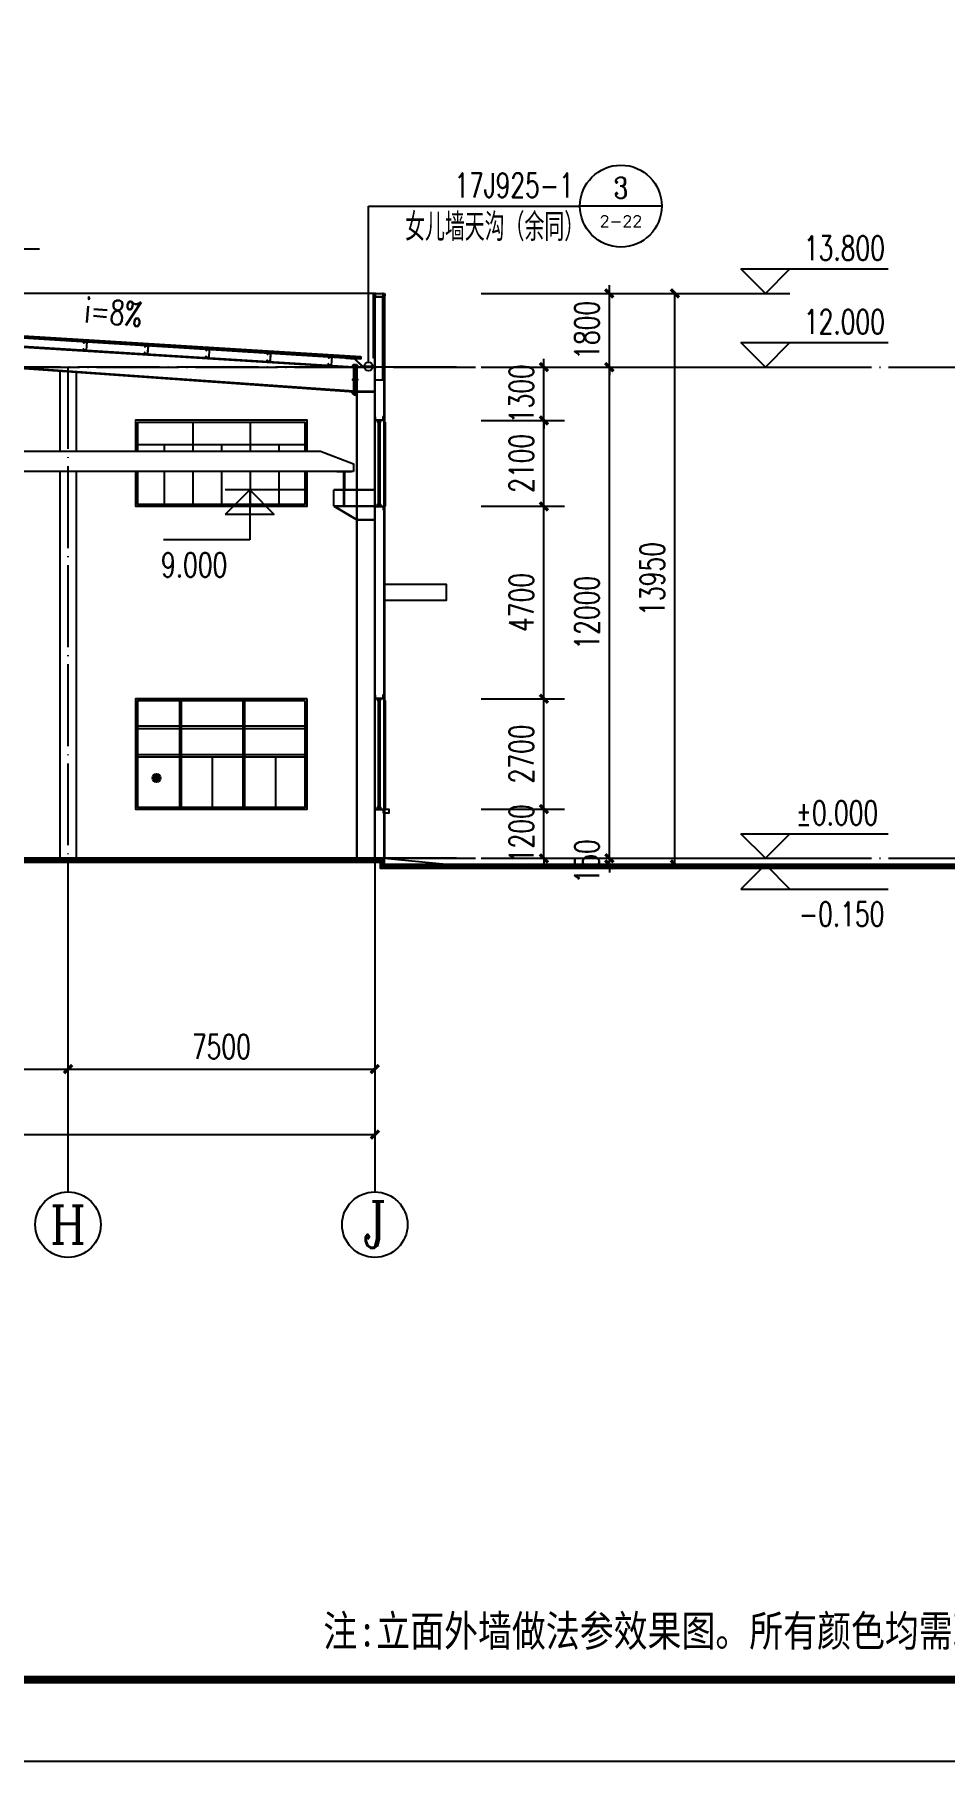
# Model space of a CAD drawing. Extents: x 13276711 to 13543385, y -848943 to -68012.
# Drawn here: x 13470467 to 13492709, y -814243 to -772054 of the extents above; entities that cross this region are included whole.
import ezdxf
from ezdxf.enums import TextEntityAlignment as Align

# ---------------------------------------------------------------- set-up
doc = ezdxf.new("R2010")
doc.units = 0
doc.header["$LTSCALE"] = 1000
doc.header["$MEASUREMENT"] = 0
doc.linetypes.add('DOTE', pattern=[2.42, 2, -0.2, 0.02, -0.2])
for name, color, linetype in [('AXIS', 3, 'Continuous'), ('AXIS_TEXT', 7, 'Continuous'), ('COLUMN', 2, 'Continuous'), ('DIM_IDEN', 3, 'Continuous'), ('DIM_LEAD', 3, 'Continuous'), ('DOTE', 1, 'DOTE'), ('PUB_DIM', 3, 'Continuous'), ('PUB_TEXT', 7, 'Continuous'), ('TK', 4, 'Continuous'), ('WALL', 9, 'Continuous'), ('WINDOW', 4, 'Continuous'), ('YS', 130, 'Continuous'), ('填充', 251, 'Continuous'), ('梁柱', 3, 'Continuous'), ('窗', 132, 'Continuous'), ('立面线条', 7, 'Continuous')]:
    doc.layers.add(name, color=color, linetype=linetype)
doc.styles.add('_TCH_AXIS', font='COMPLEX', dxfattribs={"bigfont": 'GBCBIG'})
doc.styles.add('_TCH_DIM', font='SIMPLEX', dxfattribs={"bigfont": 'GBCBIG'})
doc.styles.add('_TCH_DIM_T3', font='SIMPLEX', dxfattribs={"width": 0.705882, "bigfont": 'GBCBIG'})
doc.styles.add('_TCH_LABEL', font='COMPLEX', dxfattribs={"bigfont": 'GBCBIG'})
doc.styles.add('COMPLEX', font='COMPLEX')
doc.styles.add('宋体', font='', dxfattribs={"width": 0.8})
doc.styles.get('宋体').set_extended_font_data('SimSun')
doc.dimstyles.new('_TCH_ARCH&&200', dxfattribs={"dimtxt": 595, "dimasz": 200, "dimexe": 500, "dimexo": 600, "dimgap": 252.5, "dimtad": 1, "dimdec": 0, "dimzin": 0, "dimdsep": 46, "dimtxsty": '_TCH_DIM_T3', "dimblk": 'ARCHTICK', "dimcen": 0.09, "dimclrt": 7, "dimazin": 2, "dimtfac": 1, "dimtdec": 0, "dimtix": 1, "dimtmove": 2, "dimatfit": 3, "dimfxl": 0, "dimtolj": 1, "dimtzin": 0, "dimarcsym": 0})

# ---------------------------------------------------------------- blocks, each defined once
blk = doc.blocks.new('A$C6E6B7AEC')
at = {"layer": 'YS'}
for p, q in [((0, 0), (0, 75)), ((0, 75), (20, 75)), ((2, 2), (2, 72)), ((2, 72), (20, 72)), ((198, 2), (2, 2)), ((20, 72), (20, 75)), ((180, 75), (200, 75)), ((180, 72), (180, 75)), ((180, 72), (198, 72)), ((198, 72), (198, 2)), ((200, 75), (200, 0)), ((200, 0), (0, 0))]:
    blk.add_line(p, q, dxfattribs=at)
blk = doc.blocks.new('A$C53AF4E09')
at = {"layer": 'COLUMN'}
blk.add_hatch(color=256, dxfattribs=at).paths.add_polyline_path([(350, 450), (0, 450), (0, 440), (170, 440), (170, 10), (0, 10), (0, 0), (350, 0), (350, 10), (180, 10), (180, 440), (350, 440)])
blk.add_lwpolyline([(0, 440), (0, 450), (350, 450), (350, 440), (180, 440), (180, 10), (350, 10), (350, 0), (0, 0), (0, 10), (170, 10), (170, 440)], close=True, dxfattribs=at)
blk = doc.blocks.new('A$C25862AEB')
at = {"layer": 'YS'}
for p, q in [((200, 75), (0, 75)), ((0, 75), (0, 0)), ((0, 0), (20, 0)), ((198, 72), (2, 72)), ((2, 72), (2, 2)), ((2, 2), (20, 2)), ((205, 81), (5, 81)), ((5, 81), (5, 75)), ((205, 75), (5, 75)), ((20, 2), (20, 0)), ((180, 2), (198, 2)), ((180, 2), (180, 0)), ((180, 0), (200, 0)), ((198, 2), (198, 72)), ((200, 0), (200, 75))]:
    blk.add_line(p, q, dxfattribs=at)
blk = doc.blocks.new('A$C6EE6551E')
at = {"layer": 'COLUMN'}
blk.add_hatch(color=256, dxfattribs=at).paths.add_polyline_path([(5, 195), (75, 200), (77, 175), (82, 175), (80, 205), (0, 200), (13, 0), (93, 5), (91, 35), (86, 35), (88, 10), (18, 5)])
blk.add_lwpolyline([(93, 5), (13, 0), (0, 200), (80, 205), (82, 175), (77, 175), (75, 200), (5, 195), (18, 5), (88, 10), (86, 35), (91, 35)], close=True, dxfattribs=at)
blk = doc.blocks.new('GeYuanFrame_02052802', base_point=(20.09, 4.53))
at = {"layer": 'TK'}
blk.add_lwpolyline([(20.09, 4.53), (20.09, 598.53), (861.09, 598.53), (861.09, 4.53)], close=True, dxfattribs=at)
at = {"layer": 'TK', "const_width": 1}
blk.add_lwpolyline([(45.09, 588.53), (851.09, 588.53), (851.09, 14.53), (45.09, 14.53)], close=True, dxfattribs=at)
blk = doc.blocks.new('_ArchTick')
at = {"color": 0, "linetype": 'ByBlock', "const_width": 0.4}
blk.add_lwpolyline([(-0.5, -0.5), (0.5, 0.5)], dxfattribs=at)
blk = doc.blocks.new('*D139')
at = {"layer": 'Defpoints', "color": 0}
for p in [(13480785, -792179), (13484518, -792179), (13480785, -792329)]:
    blk.add_point(p, dxfattribs=at)
at = {"layer": 'PUB_DIM', "color": 0, "lineweight": -2}
for p, q in [((13481385, -792179), (13485018, -792179)), ((13484518, -792179), (13484518, -791979)), ((13484518, -792329), (13484518, -792179)), ((13481385, -792329), (13485018, -792329)), ((13484518, -792329), (13484518, -792529))]:
    blk.add_line(p, q, dxfattribs=at)
at = {"layer": 'PUB_DIM', "color": 0, "lineweight": -2, "xscale": 200, "yscale": 200, "zscale": 200}
for p, rotation in [((13484518, -792179), 270), ((13484518, -792329), 90)]:
    blk.add_blockref('_ArchTick', p, dxfattribs=dict(at, rotation=rotation))
at = {"layer": 'PUB_DIM', "color": 7, "insert": (13483968, -792254), "char_height": 595, "attachment_point": 5, "rotation": 90, "style": '_TCH_DIM_T3'}
blk.add_mtext('\\A1;150', dxfattribs=at)
blk = doc.blocks.new('*D140')
at = {"layer": 'Defpoints', "color": 0}
for p in [(13480785, -780179), (13484518, -780179), (13480785, -792179)]:
    blk.add_point(p, dxfattribs=at)
at = {"layer": 'PUB_DIM', "color": 0, "lineweight": -2}
for p, q in [((13481385, -780179), (13485018, -780179)), ((13484518, -792179), (13484518, -780179)), ((13481385, -792179), (13485018, -792179))]:
    blk.add_line(p, q, dxfattribs=at)
at = {"layer": 'PUB_DIM', "color": 0, "lineweight": -2, "xscale": 200, "yscale": 200, "zscale": 200}
for p, rotation in [((13484518, -780179), 90), ((13484518, -792179), 270)]:
    blk.add_blockref('_ArchTick', p, dxfattribs=dict(at, rotation=rotation))
at = {"layer": 'PUB_DIM', "color": 7, "insert": (13483968, -786179), "char_height": 595, "attachment_point": 5, "rotation": 90, "style": '_TCH_DIM_T3'}
blk.add_mtext('\\A1;12000', dxfattribs=at)
blk = doc.blocks.new('*D141')
at = {"layer": 'Defpoints', "color": 0}
for p in [(13480785, -778379), (13484518, -778379), (13480785, -780179)]:
    blk.add_point(p, dxfattribs=at)
at = {"layer": 'PUB_DIM', "color": 0, "lineweight": -2}
for p, q in [((13481385, -778379), (13485018, -778379)), ((13484518, -778379), (13484518, -778179)), ((13484518, -780179), (13484518, -778379)), ((13481385, -780179), (13485018, -780179)), ((13484518, -780179), (13484518, -780379))]:
    blk.add_line(p, q, dxfattribs=at)
at = {"layer": 'PUB_DIM', "color": 0, "lineweight": -2, "xscale": 200, "yscale": 200, "zscale": 200}
for p, rotation in [((13484518, -778379), 270), ((13484518, -780179), 90)]:
    blk.add_blockref('_ArchTick', p, dxfattribs=dict(at, rotation=rotation))
at = {"layer": 'PUB_DIM', "color": 7, "insert": (13483968, -779279), "char_height": 595, "attachment_point": 5, "rotation": 90, "style": '_TCH_DIM_T3'}
blk.add_mtext('\\A1;1800', dxfattribs=at)
blk = doc.blocks.new('*D142')
at = {"layer": 'Defpoints', "color": 0}
for p in [(13480785, -778379), (13486118, -778379), (13480785, -792329)]:
    blk.add_point(p, dxfattribs=at)
at = {"layer": 'PUB_DIM', "color": 0, "lineweight": -2}
for p, q in [((13481385, -778379), (13486618, -778379)), ((13486118, -792329), (13486118, -778379)), ((13481385, -792329), (13486618, -792329))]:
    blk.add_line(p, q, dxfattribs=at)
at = {"layer": 'PUB_DIM', "color": 0, "lineweight": -2, "xscale": 200, "yscale": 200, "zscale": 200}
for p, rotation in [((13486118, -778379), 90), ((13486118, -792329), 270)]:
    blk.add_blockref('_ArchTick', p, dxfattribs=dict(at, rotation=rotation))
at = {"layer": 'PUB_DIM', "color": 7, "insert": (13485568, -785354), "char_height": 595, "attachment_point": 5, "rotation": 90, "style": '_TCH_DIM_T3'}
blk.add_mtext('\\A1;13950', dxfattribs=at)
blk = doc.blocks.new('_AXISO')
blk.add_circle((0, 0), 0.5)
at = {"layer": 'AXIS_TEXT', "style": 'COMPLEX', "width": 1.041667}
blk.add_attdef('A', text='', height=0.56, dxfattribs=at).set_placement((-0.25, -0.28), (0.25, -0.28), align=Align.FIT)
blk = doc.blocks.new('*D143')
at = {"layer": 'AXIS', "color": 0, "lineweight": -2}
for p, q in [((13418785, -792929), (13418785, -799429)), ((13478785, -792929), (13478785, -799429)), ((13418785, -798929), (13478785, -798929))]:
    blk.add_line(p, q, dxfattribs=at)
at = {"layer": 'Defpoints', "color": 0}
for p in [(13418785, -792329), (13478785, -792329), (13478785, -798929)]:
    blk.add_point(p, dxfattribs=at)
at = {"layer": 'AXIS', "color": 0, "lineweight": -2, "xscale": 200, "yscale": 200, "zscale": 200, "rotation": 180}
blk.add_blockref('_ArchTick', (13418785, -798929), dxfattribs=at)
at = {"layer": 'AXIS', "color": 0, "lineweight": -2, "xscale": 200, "yscale": 200, "zscale": 200}
blk.add_blockref('_ArchTick', (13478785, -798929), dxfattribs=at)
at = {"layer": 'AXIS', "color": 7, "insert": (13448785, -798379), "char_height": 595, "attachment_point": 5, "style": '_TCH_DIM_T3'}
blk.add_mtext('\\A1;60000', dxfattribs=at)
blk = doc.blocks.new('*D150')
at = {"layer": 'AXIS', "color": 0, "lineweight": -2}
for p, q in [((13463785, -792929), (13463785, -797829)), ((13471285, -792929), (13471285, -797829)), ((13463785, -797329), (13471285, -797329))]:
    blk.add_line(p, q, dxfattribs=at)
at = {"layer": 'Defpoints', "color": 0}
for p in [(13463785, -792329), (13471285, -792329), (13471285, -797329)]:
    blk.add_point(p, dxfattribs=at)
at = {"layer": 'AXIS', "color": 0, "lineweight": -2, "xscale": 200, "yscale": 200, "zscale": 200, "rotation": 180}
blk.add_blockref('_ArchTick', (13463785, -797329), dxfattribs=at)
at = {"layer": 'AXIS', "color": 0, "lineweight": -2, "xscale": 200, "yscale": 200, "zscale": 200}
blk.add_blockref('_ArchTick', (13471285, -797329), dxfattribs=at)
at = {"layer": 'AXIS', "color": 7, "insert": (13467535, -796779), "char_height": 595, "attachment_point": 5, "style": '_TCH_DIM_T3'}
blk.add_mtext('\\A1;7500', dxfattribs=at)
blk = doc.blocks.new('*D151')
at = {"layer": 'AXIS', "color": 0, "lineweight": -2}
for p, q in [((13471285, -792929), (13471285, -797829)), ((13478785, -792929), (13478785, -797829)), ((13471285, -797329), (13478785, -797329))]:
    blk.add_line(p, q, dxfattribs=at)
at = {"layer": 'Defpoints', "color": 0}
for p in [(13471285, -792329), (13478785, -792329), (13478785, -797329)]:
    blk.add_point(p, dxfattribs=at)
at = {"layer": 'AXIS', "color": 0, "lineweight": -2, "xscale": 200, "yscale": 200, "zscale": 200, "rotation": 180}
blk.add_blockref('_ArchTick', (13471285, -797329), dxfattribs=at)
at = {"layer": 'AXIS', "color": 0, "lineweight": -2, "xscale": 200, "yscale": 200, "zscale": 200}
blk.add_blockref('_ArchTick', (13478785, -797329), dxfattribs=at)
at = {"layer": 'AXIS', "color": 7, "insert": (13475035, -796779), "char_height": 595, "attachment_point": 5, "style": '_TCH_DIM_T3'}
blk.add_mtext('\\A1;7500', dxfattribs=at)
blk = doc.blocks.new('*D796')
at = {"layer": 'Defpoints', "color": 0}
for p in [(13480785, -790979), (13482918, -790979), (13480785, -792179)]:
    blk.add_point(p, dxfattribs=at)
at = {"layer": 'PUB_DIM', "color": 0, "lineweight": -2}
for p, q in [((13481385, -790979), (13483418, -790979)), ((13482918, -790979), (13482918, -790779)), ((13482918, -792179), (13482918, -790979)), ((13481385, -792179), (13483418, -792179)), ((13482918, -792179), (13482918, -792379))]:
    blk.add_line(p, q, dxfattribs=at)
at = {"layer": 'PUB_DIM', "color": 0, "lineweight": -2, "xscale": 200, "yscale": 200, "zscale": 200}
for p, rotation in [((13482918, -790979), 270), ((13482918, -792179), 90)]:
    blk.add_blockref('_ArchTick', p, dxfattribs=dict(at, rotation=rotation))
at = {"layer": 'PUB_DIM', "color": 7, "insert": (13482368, -791579), "char_height": 595, "attachment_point": 5, "rotation": 90, "style": '_TCH_DIM_T3'}
blk.add_mtext('\\A1;1200', dxfattribs=at)
blk = doc.blocks.new('*D797')
at = {"layer": 'Defpoints', "color": 0}
for p in [(13480785, -788279), (13482918, -788279), (13480785, -790979)]:
    blk.add_point(p, dxfattribs=at)
at = {"layer": 'PUB_DIM', "color": 0, "lineweight": -2}
for p, q in [((13481385, -788279), (13483418, -788279)), ((13482918, -790979), (13482918, -788279)), ((13481385, -790979), (13483418, -790979))]:
    blk.add_line(p, q, dxfattribs=at)
at = {"layer": 'PUB_DIM', "color": 0, "lineweight": -2, "xscale": 200, "yscale": 200, "zscale": 200}
for p, rotation in [((13482918, -788279), 90), ((13482918, -790979), 270)]:
    blk.add_blockref('_ArchTick', p, dxfattribs=dict(at, rotation=rotation))
at = {"layer": 'PUB_DIM', "color": 7, "insert": (13482368, -789629), "char_height": 595, "attachment_point": 5, "rotation": 90, "style": '_TCH_DIM_T3'}
blk.add_mtext('\\A1;2700', dxfattribs=at)
blk = doc.blocks.new('*D798')
at = {"layer": 'Defpoints', "color": 0}
for p in [(13480785, -783579), (13482918, -783579), (13480785, -788279)]:
    blk.add_point(p, dxfattribs=at)
at = {"layer": 'PUB_DIM', "color": 0, "lineweight": -2}
for p, q in [((13481385, -783579), (13483418, -783579)), ((13482918, -788279), (13482918, -783579)), ((13481385, -788279), (13483418, -788279))]:
    blk.add_line(p, q, dxfattribs=at)
at = {"layer": 'PUB_DIM', "color": 0, "lineweight": -2, "xscale": 200, "yscale": 200, "zscale": 200}
for p, rotation in [((13482918, -783579), 90), ((13482918, -788279), 270)]:
    blk.add_blockref('_ArchTick', p, dxfattribs=dict(at, rotation=rotation))
at = {"layer": 'PUB_DIM', "color": 7, "insert": (13482368, -785929), "char_height": 595, "attachment_point": 5, "rotation": 90, "style": '_TCH_DIM_T3'}
blk.add_mtext('\\A1;4700', dxfattribs=at)
blk = doc.blocks.new('*D799')
at = {"layer": 'Defpoints', "color": 0}
for p in [(13480785, -781479), (13482918, -781479), (13480785, -783579)]:
    blk.add_point(p, dxfattribs=at)
at = {"layer": 'PUB_DIM', "color": 0, "lineweight": -2}
for p, q in [((13481385, -781479), (13483418, -781479)), ((13482918, -783579), (13482918, -781479)), ((13481385, -783579), (13483418, -783579))]:
    blk.add_line(p, q, dxfattribs=at)
at = {"layer": 'PUB_DIM', "color": 0, "lineweight": -2, "xscale": 200, "yscale": 200, "zscale": 200}
for p, rotation in [((13482918, -781479), 90), ((13482918, -783579), 270)]:
    blk.add_blockref('_ArchTick', p, dxfattribs=dict(at, rotation=rotation))
at = {"layer": 'PUB_DIM', "color": 7, "insert": (13482368, -782529), "char_height": 595, "attachment_point": 5, "rotation": 90, "style": '_TCH_DIM_T3'}
blk.add_mtext('\\A1;2100', dxfattribs=at)
blk = doc.blocks.new('*D800')
at = {"layer": 'Defpoints', "color": 0}
for p in [(13480785, -780179), (13482918, -780179), (13480785, -781479)]:
    blk.add_point(p, dxfattribs=at)
at = {"layer": 'PUB_DIM', "color": 0, "lineweight": -2}
for p, q in [((13482918, -780179), (13482918, -779979)), ((13481385, -780179), (13483418, -780179)), ((13482918, -781479), (13482918, -780179)), ((13481385, -781479), (13483418, -781479)), ((13482918, -781479), (13482918, -781679))]:
    blk.add_line(p, q, dxfattribs=at)
at = {"layer": 'PUB_DIM', "color": 0, "lineweight": -2, "xscale": 200, "yscale": 200, "zscale": 200}
for p, rotation in [((13482918, -780179), 270), ((13482918, -781479), 90)]:
    blk.add_blockref('_ArchTick', p, dxfattribs=dict(at, rotation=rotation))
at = {"layer": 'PUB_DIM', "color": 7, "insert": (13482368, -780829), "char_height": 595, "attachment_point": 5, "rotation": 90, "style": '_TCH_DIM_T3'}
blk.add_mtext('\\A1;1300', dxfattribs=at)

msp = doc.modelspace()

# ---------------------------------------------------------------- hatches: boundary and pattern name
msp.add_hatch(color=250).paths.add_polyline_path([(13473347.3, -790216.3, -1), (13473547.3, -790216.3, -1)])
at = {"layer": '填充', "ltscale": 0.5}
h = msp.add_hatch(dxfattribs=at)
h.set_pattern_fill('ANSI37', color=256, scale=20, style=0)
h.set_pattern_definition([(45, (0, 0), (-22.4506403, 22.4506403), []), (135, (0, 0), (-22.4506403, -22.4506403), [])])
h.paths.add_polyline_path([(13431664.6, -779156.6), (13419129.4, -779930.6), (13419129.4, -779980.7), (13419276.8, -779971.6), (13419279.3, -779969.2), (13419484.5, -779953.2), (13419484.5, -779958.8), (13419831.1, -779937.4), (13419831, -779935.1), (13419910.8, -779930.2), (13431664.6, -779206.8)])
h.paths.add_polyline_path([(13435904.6, -779158.4), (13435904.6, -779208.6), (13448440.3, -779980.7), (13448440.3, -779930.6)])
h.paths.add_polyline_path([(13461664.6, -779206.8), (13461664.6, -779156.6), (13449129.4, -779930.6), (13449129.4, -779980.7)])
h.paths.add_polyline_path([(13465904.6, -779156.6), (13465904.6, -779206.8), (13478085.2, -779958.8), (13478085.2, -779953.2), (13478290.4, -779969.2), (13478292.9, -779971.6), (13478440.3, -779980.7), (13478440.3, -779930.6)])
at = {"layer": '立面线条'}
msp.add_hatch(color=256, dxfattribs=at).paths.add_polyline_path([(13478489, -780164.8), (13478290.4, -779969.2), (13478085.2, -779953.2), (13478085.2, -779963.2), (13478286.1, -779979), (13478484.9, -780174.8), (13478783.8, -780174.8), (13478783.8, -779874.8), (13478773.8, -779874.8), (13478773.8, -780164.8)])

# ---------------------------------------------------------------- linework, layer by layer
for p, q in [((13465904.3, -779146.6), (13478440.3, -779920.6)), ((13465904.3, -779156.6), (13478440.3, -779930.6)), ((13478440.3, -779980.7), (13465904.3, -779206.8)), ((13478440.3, -779920.6), (13478440.3, -779980.7)), ((13478440.3, -779930.6), (13478440.3, -779980.7)), ((13471084.8, -780272), (13471084.8, -782228.8)), ((13471484.8, -780306.3), (13471484.8, -782228.8)), ((13479034.8, -781524.4), (13479034.8, -783578.8)), ((13471084.8, -782728.8), (13471084.8, -792178.8)), ((13471484.8, -782728.8), (13471484.8, -792178.8)), ((13479034.8, -788324.4), (13479034.8, -790978.8))]:
    msp.add_line(p, q)
at = {"ltscale": 0.5}
msp.add_line((13480524.8, -792329.9), (13479024.8, -792179.9), dxfattribs=at)
for points in [[(13478742.6, -778378.8), (13465904.6, -778378.8)], [(13478274.8, -780496.8), (13478244.8, -780496.8), (13478244.8, -780476.8), (13478274.8, -780476.8)], [(13478334.8, -780476.8), (13478364.8, -780476.8), (13478364.8, -780496.8), (13478334.8, -780496.8)], [(13479027.3, -790978.8), (13479127.3, -790978.8), (13479127.3, -791078.8), (13479027.3, -791078.8)], [(13522384.8, -792328.8), (13479024.8, -792328.8), (13479024.8, -792178.8), (13448784.8, -792178.8)], [(13522384.8, -792428.8), (13478924.8, -792428.8), (13478924.8, -792278.8), (13448784.8, -792278.8)]]:
    msp.add_lwpolyline(points)
for points, const_width in [([(13478349.8, -780143.8), (13478259.8, -780143.8)], 5), ([(13478349.8, -780244.6), (13478259.8, -780244.6)], 5), ([(13478349.8, -780386.4), (13478259.8, -780386.4)], 5), ([(13478349.8, -780587.2), (13478259.8, -780587.2)], 5), ([(13478349.8, -780729), (13478259.8, -780729)], 5), ([(13478349.8, -780829.8), (13478259.8, -780829.8)], 5), ([(13522384.8, -792378.8), (13478974.8, -792378.8), (13478974.8, -792228.8), (13448784.8, -792228.8)], 100)]:
    msp.add_lwpolyline(points, dxfattribs=dict(const_width=const_width))
at = {"color": 7, "ltscale": 5}
msp.add_lwpolyline([(13478259.8, -782728.8), (13449309.8, -782728.8), (13449309.8, -782538.8), (13450109.8, -782228.8), (13477459.8, -782228.8), (13478259.8, -782538.8)], close=True, dxfattribs=at)
at = {"ltscale": 0.5}
msp.add_lwpolyline([(13479024.8, -785479.9), (13480524.8, -785479.9), (13480524.8, -785879.9), (13479024.8, -785879.9)], dxfattribs=at)
at = {"color": 250}
msp.add_circle((13473447.3, -790216.3), 100, dxfattribs=at)
at = {"layer": 'AXIS'}
for p, q in [((13471284.8, -792328.8), (13471284.8, -800328.8)), ((13478784.8, -792328.8), (13478784.8, -800328.8))]:
    msp.add_line(p, q, dxfattribs=at)
at = {"layer": 'COLUMN'}
msp.add_lwpolyline([(13478489, -780164.8), (13478290.4, -779969.2), (13478085.2, -779953.2), (13478085.2, -779963.2), (13478286.1, -779979), (13478484.9, -780174.8), (13478783.8, -780174.8), (13478783.8, -779874.8), (13478783.8, -779874.8), (13478773.8, -779874.8), (13478773.8, -780164.8)], close=True, dxfattribs=at)
at = {"layer": 'DIM_IDEN'}
for p, q in [((13478631.4, -776244.6), (13483800, -776244.6)), ((13478631.4, -780061), (13478631.4, -776244.6)), ((13485800, -776244.6), (13483800, -776244.6))]:
    msp.add_line(p, q, dxfattribs=at)
for centre, radius in [((13484800, -776244.6), 1000), ((13478631.4, -780164.8), 103.8)]:
    msp.add_circle(centre, radius, dxfattribs=at)
at = {"layer": 'DIM_LEAD'}
msp.add_line((13467607, -777287.1), (13470584.5, -777287.1), dxfattribs=at)
at = {"layer": 'DOTE'}
for p, q in [((13375184.8, -780178.8), (13522384.8, -780178.8)), ((13480784.8, -780178.8), (13451284.8, -780178.8)), ((13471284.8, -780178.8), (13471284.8, -792328.8)), ((13478784.8, -780178.8), (13478784.8, -792328.8)), ((13375184.8, -792178.8), (13522384.8, -792178.8)), ((13480784.8, -792178.8), (13448784.8, -792178.8))]:
    msp.add_line(p, q, dxfattribs=at)
at = {"layer": 'PUB_DIM'}
for p, q in [((13488333.2, -778378.8), (13487733.2, -777778.8)), ((13487733.2, -777778.8), (13491333.2, -777778.8)), ((13488333.2, -778378.8), (13488933.2, -777778.8)), ((13484518.2, -778378.8), (13488933.2, -778378.8)), ((13488333.2, -780178.8), (13487733.2, -779578.8)), ((13487733.2, -779578.8), (13491333.2, -779578.8)), ((13488333.2, -780178.8), (13488933.2, -779578.8)), ((13484518.2, -780178.8), (13488933.2, -780178.8)), ((13475728.2, -783178.8), (13475128.2, -783778.8)), ((13477094.8, -783178.8), (13475128.2, -783178.8)), ((13475728.2, -783178.8), (13476328.2, -783778.8)), ((13475728.2, -783178.8), (13475728.2, -784399.8)), ((13476328.2, -783778.8), (13475128.2, -783778.8)), ((13475728.2, -784399.8), (13473618.4, -784399.8)), ((13488333.2, -792178.8), (13487733.2, -791578.8)), ((13487733.2, -791578.8), (13491333.2, -791578.8)), ((13488333.2, -792178.8), (13488933.2, -791578.8)), ((13484518.2, -792178.8), (13488933.2, -792178.8)), ((13484518.2, -792328.8), (13488933.2, -792328.8)), ((13488333.2, -792328.8), (13487733.2, -792928.8)), ((13488333.2, -792328.8), (13488933.2, -792928.8)), ((13487733.2, -792928.8), (13491333.2, -792928.8))]:
    msp.add_line(p, q, dxfattribs=at)
msp.add_lwpolyline([(13471132.7, -779249.4, 0, 0, 0), (13473026.8, -779398.7, 160, 0, 0), (13473624.9, -779445.8, 0, 0, 0)], format="xyseb", dxfattribs=at)
at = {"layer": 'WALL'}
for p, q in [((13478774.8, -778378.8), (13479024.8, -778378.8)), ((13480524.8, -792328.8), (13522384.8, -792328.8))]:
    msp.add_line(p, q, dxfattribs=at)
at = {"layer": 'WALL', "color": 3}
for p, q in [((13478774.8, -778378.8), (13478774.8, -792178.8)), ((13478784.8, -778378.8), (13478784.8, -792178.8))]:
    msp.add_line(p, q, dxfattribs=at)
at = {"layer": 'WALL', "color": 7}
for p, q in [((13479004.8, -778378.8), (13479004.8, -792178.8)), ((13479024.8, -778378.8), (13479024.8, -792178.8))]:
    msp.add_line(p, q, dxfattribs=at)
at = {"layer": 'WINDOW', "color": 250}
for p, q in [((13474334.8, -781528.8), (13474334.8, -782228.8)), ((13475734.8, -781528.8), (13475734.8, -782228.8)), ((13477084.8, -782078.8), (13472984.8, -782078.8)), ((13473634.8, -782078.8), (13473634.8, -782228.8)), ((13475034.8, -782078.8), (13475034.8, -782228.8)), ((13476434.8, -782078.8), (13476434.8, -782228.8)), ((13473634.8, -782728.8), (13473634.8, -783528.8)), ((13474334.8, -782728.8), (13474334.8, -783528.8)), ((13475034.8, -782728.8), (13475034.8, -783528.8)), ((13475734.8, -782728.8), (13475734.8, -783528.8)), ((13476434.8, -782728.8), (13476434.8, -783528.8)), ((13474809.8, -789703.8), (13474809.8, -790928.8)), ((13476359.8, -789703.8), (13476359.8, -790928.8))]:
    msp.add_line(p, q, dxfattribs=at)
for points in [[(13477134.8, -782228.8), (13477134.8, -781478.8), (13472934.8, -781478.8), (13472934.8, -782228.8)], [(13477084.8, -782228.8), (13477084.8, -781528.8), (13472984.8, -781528.8), (13472984.8, -782228.8)], [(13472934.8, -782728.8), (13472934.8, -783578.8), (13477134.8, -783578.8), (13477134.8, -782728.8)], [(13472984.8, -782728.8), (13472984.8, -783528.8), (13477084.8, -783528.8), (13477084.8, -782728.8)]]:
    msp.add_lwpolyline(points, dxfattribs=at)
for points in [[(13477134.8, -788278.8), (13472934.8, -788278.8), (13472934.8, -790978.8), (13477134.8, -790978.8)], [(13477084.8, -788328.8), (13472984.8, -788328.8), (13472984.8, -790928.8), (13477084.8, -790928.8)], [(13474059.8, -788328.8), (13474009.8, -788328.8), (13474009.8, -790928.8), (13474059.8, -790928.8)], [(13475609.8, -788328.8), (13475559.8, -788328.8), (13475559.8, -790928.8), (13475609.8, -790928.8)], [(13472984.8, -789003.8), (13477084.8, -789003.8), (13477084.8, -788953.8), (13472984.8, -788953.8)], [(13472984.8, -789703.8), (13477084.8, -789703.8), (13477084.8, -789653.8), (13472984.8, -789653.8)]]:
    msp.add_lwpolyline(points, close=True, dxfattribs=at)
at = {"layer": 'YS', "const_width": 8}
for points in [[(13478767.1, -778459.5), (13478742.6, -778439.3), (13478742.6, -778378.8), (13479050.9, -778378.8), (13479050.9, -778439.3), (13479026.4, -778459.5)], [(13478996, -781372.8), (13478996, -781478.8), (13479034.8, -781478.8), (13479034.8, -781524.4), (13479003.4, -781508.4)], [(13478794.2, -783518.2), (13478794.2, -783578.8), (13479034.8, -783578.8), (13479034.8, -783661), (13479010.4, -783687.5)], [(13478996, -788172.8), (13478996, -788278.8), (13479034.8, -788278.8), (13479034.8, -788324.4), (13479003.4, -788308.4)], [(13478794.2, -790918.2), (13478794.2, -790978.8), (13479034.8, -790978.8), (13479034.8, -791061), (13479010.4, -791087.5)]]:
    msp.add_lwpolyline(points, dxfattribs=at)
at = {"layer": '梁柱'}
for p, q in [((13479004.8, -778459.8), (13478784.8, -778459.8)), ((13478792.8, -780097.8), (13478792.8, -778459.8)), ((13478976.8, -778469.8), (13478792.8, -778469.8)), ((13478976.8, -780097.8), (13478976.8, -778459.8)), ((13478984.8, -780498.8), (13478984.8, -778459.8)), ((13463824.9, -779279.6), (13478274.8, -780168.5)), ((13463824.9, -779299.7), (13478273.3, -780188.4)), ((13464334.1, -779799.6), (13478274.8, -780782.1)), ((13464335.3, -779779.6), (13478274.8, -780762)), ((13478274.8, -780118.8), (13478228.7, -780164.9)), ((13478274.8, -780854.8), (13478274.8, -780118.8)), ((13478274.8, -780118.8), (13478334.8, -780118.8)), ((13478304.8, -780854.8), (13478304.8, -780118.8)), ((13478334.8, -780854.8), (13478334.8, -780118.8)), ((13478334.8, -780118.8), (13478384.8, -780168.8)), ((13478334.8, -780168.8), (13478774.8, -780168.8)), ((13478334.8, -780178.8), (13478764.8, -780178.8)), ((13478774.8, -780178.8), (13478334.8, -780178.8)), ((13478774.8, -780188.8), (13478334.8, -780188.8)), ((13478344.8, -792178.8), (13478344.8, -780188.8)), ((13478354.8, -792178.8), (13478354.8, -780188.8)), ((13478984.8, -780178.8), (13478784.8, -780178.8)), ((13478984.8, -780498.8), (13478784.8, -780498.8)), ((13478792.8, -780498.8), (13478792.8, -780178.8)), ((13478976.8, -780498.8), (13478976.8, -780178.8)), ((13478274.8, -780854.8), (13478194.8, -780774.8)), ((13478274.8, -780854.8), (13478334.8, -780854.8)), ((13478344.8, -780768.8), (13478774.8, -780768.8)), ((13478344.8, -780778.8), (13478774.8, -780778.8)), ((13478344.8, -783178.8), (13477784.8, -783178.8)), ((13477784.8, -783578.8), (13477784.8, -783178.8)), ((13478344.8, -783188.8), (13477784.8, -783188.8)), ((13478029.8, -783568.8), (13478029.8, -783188.8)), ((13478039.8, -783568.8), (13478039.8, -783188.8)), ((13478774.8, -783178.8), (13478354.8, -783178.8)), ((13478774.8, -783188.8), (13478354.8, -783188.8)), ((13477784.8, -783568.8), (13478344.8, -783568.8)), ((13477784.8, -783578.8), (13478344.8, -783913.7)), ((13477784.8, -783578.8), (13478344.8, -783578.8)), ((13477800.6, -783578.8), (13478344.8, -783900.7)), ((13478354.8, -783568.8), (13478774.8, -783568.8)), ((13478354.8, -783578.8), (13478774.8, -783578.8)), ((13478354.8, -783900.7), (13478774.8, -783900.7)), ((13478354.8, -783910.7), (13478774.8, -783910.7))]:
    msp.add_line(p, q, dxfattribs=at)
at = {"layer": '窗'}
for p, q in [((13478774.8, -781471.8), (13479024.8, -781471.8)), ((13478864.2, -781522.4), (13478864.2, -783528.6)), ((13478904.2, -781522.4), (13478904.2, -783528.6)), ((13478784.8, -783578.8), (13479034.8, -783578.8)), ((13478774.8, -788271.8), (13479024.8, -788271.8)), ((13478864.8, -788322.4), (13478864.8, -790928.6)), ((13478904.8, -788322.4), (13478904.8, -790928.6))]:
    msp.add_line(p, q, dxfattribs=at)
at = {"layer": '窗', "color": 6}
for points in [[(13478921.5, -781472.2), (13478846.8, -781472.2), (13478846.8, -781522.4), (13478921.5, -781522.4)], [(13478917.8, -781475.9), (13478850.6, -781475.9), (13478850.6, -781518.7), (13478917.8, -781518.7)], [(13478921.5, -783578.8), (13478846.8, -783578.8), (13478846.8, -783528.6), (13478921.5, -783528.6)], [(13478917.8, -783575.1), (13478850.6, -783575.1), (13478850.6, -783532.3), (13478917.8, -783532.3)], [(13478921.5, -788272.2), (13478846.8, -788272.2), (13478846.8, -788322.4), (13478921.5, -788322.4)], [(13478917.8, -788275.9), (13478850.6, -788275.9), (13478850.6, -788318.7), (13478917.8, -788318.7)], [(13478921.5, -790978.8), (13478846.8, -790978.8), (13478846.8, -790928.6), (13478921.5, -790928.6)], [(13478917.8, -790975.1), (13478850.6, -790975.1), (13478850.6, -790932.3), (13478917.8, -790932.3)]]:
    msp.add_lwpolyline(points, close=True, dxfattribs=at)
at = {"layer": '立面线条'}
for p, q in [((13478754.8, -779958.8), (13478754.8, -778378.8)), ((13478774.8, -778378.8), (13478754.8, -778378.8)), ((13478774.8, -779958.8), (13478754.8, -779958.8))]:
    msp.add_line(p, q, dxfattribs=at)

# ---------------------------------------------------------------- block references
at = {"xscale": 200, "yscale": 200, "zscale": 200}
msp.add_blockref('GeYuanFrame_02052802', (13370184.8, -814243.1), dxfattribs=at)
at = {"xscale": -1}
for name, p in [('A$C6E6B7AEC', (13478992.8, -778453.8)), ('A$C6E6B7AEC', (13478984.8, -780172.8)), ('A$C25862AEB', (13478989.2, -783659.8)), ('A$C25862AEB', (13478989.2, -791059.8))]:
    msp.add_blockref(name, p, dxfattribs=at)
at = {"rotation": 180}
for p in [(13478989.2, -781391.2), (13478989.2, -788191.2)]:
    msp.add_blockref('A$C25862AEB', p, dxfattribs=at)
at = {"layer": 'AXIS'}
ref = msp.add_blockref('_AXISO', (13471284.8, -801128.8), dxfattribs=dict(at, xscale=1600, yscale=1600, zscale=1600))
ref.add_attrib('A', 'H', dxfattribs={"layer": 'AXIS_TEXT', "ltscale": 0.5, "height": 926.9, "style": '_TCH_AXIS'}).set_placement((13470843.5, -801592.3), (13471726.2, -801592.3), align=Align.FIT)
ref = msp.add_blockref('_AXISO', (13478784.8, -801128.8), dxfattribs=dict(at, xscale=1600, yscale=1600, zscale=1600))
ref.add_attrib('A', 'J', dxfattribs={"layer": 'AXIS_TEXT', "ltscale": 0.5, "height": 1133.9, "style": '_TCH_AXIS'}).set_placement((13478487.9, -801695.7), (13479081.8, -801695.7), align=Align.FIT)
at = {"layer": 'COLUMN', "extrusion": (0, 0, -1), "zscale": -1, "rotation": 359.7061170339601}
for p in [(-13471751.1, -779766.3), (-13473248.2, -779858.4), (-13474745.4, -779950.5), (-13476242.6, -780042.6), (-13477739.7, -780134.7)]:
    msp.add_blockref('A$C6EE6551E', p, dxfattribs=at)
at = {"layer": 'COLUMN'}
msp.add_blockref('A$C53AF4E09', (13477859.8, -783178.8), dxfattribs=at)

# ---------------------------------------------------------------- texts
at = {"layer": 'PUB_TEXT'}
for s, height, style, width, p in [('17J925-1', 595, '_TCH_DIM', 0.705882, (13480730, -776034.6)), ('13.800', 595, '_TCH_DIM', 0.705882, (13489273.2, -777568.8)), ('12.000', 595, '_TCH_DIM', 0.705882, (13489273.2, -779368.8)), ('9.000', 595, '_TCH_DIM', 0.705882, (13473558.4, -785309.8)), ('%%P0.000', 595, '_TCH_DIM', 0.705882, (13489073.2, -791368.8)), ('-0.150', 595, '_TCH_DIM', 0.705882, (13489153.2, -793838.8)), ('注', 759.5, '宋体', 0.8, (13477524.8, -811432.5)), ('立面外墙做法参效果图。所有颜色均需现场做小样，业主确认后方可大面积施工。“', 759.494, '宋体', 0.8, (13478821, -811432.5)), (':', 759.5, '宋体', 0.8, (13478388.9, -811432.5))]:
    msp.add_text(s, height=height, dxfattribs=dict(at, style=style, width=width)).set_placement(p)
at = {"layer": 'PUB_TEXT', "style": '_TCH_LABEL'}
for s, height, p, p2 in [('3', 522, (13484626, -776059.5), (13484974, -776059.5)), ('2-22', 272.78, (13484280.5, -776750), (13485319.6, -776750))]:
    msp.add_text(s, height=height, dxfattribs=at).set_placement(p, p2, align=Align.FIT)
at = {"layer": 'PUB_TEXT', "style": '_TCH_DIM'}
msp.add_text('女儿墙天沟（余同）', height=675.18, dxfattribs=at).set_placement((13479526.3, -777095))
at = {"layer": 'PUB_TEXT', "style": '_TCH_DIM', "width": 0.705882}
msp.add_text('i=8%', height=595, rotation=355.49504, dxfattribs=at).set_placement((13471677.5, -779081.9))

# ---------------------------------------------------------------- dimensions: what is measured, and where the dimension line sits
at = {"layer": 'AXIS'}
for p1, p2, distance, text, picture, middle in [((13418784.8, -792328.8), (13478784.8, -792328.8), -6600, '60000', '*D143', (13448784.8, -798378.8)), ((13463784.8, -792328.8), (13471284.8, -792328.8), -5000, '7500', '*D150', (13467534.8, -796778.8)), ((13471284.8, -792328.8), (13478784.8, -792328.8), -5000, '7500', '*D151', (13475034.8, -796778.8))]:
    dim = msp.add_aligned_dim(p1=p1, p2=p2, distance=distance, text=text, dimstyle='_TCH_ARCH&&200', dxfattribs=at)
    dim.commit()
    dim.dimension.update_dxf_attribs({"geometry": picture, "text_midpoint": middle})
at = {"layer": 'PUB_DIM'}
for p1, p2, distance, text, picture, middle in [((13480784.8, -780178.8), (13480784.8, -778378.8), -3733.3, '1800', '*D141', (13483968.2, -779278.8)), ((13480784.8, -792328.8), (13480784.8, -778378.8), -5333.3, '13950', '*D142', (13485568.2, -785353.8)), ((13480784.8, -781478.8), (13480784.8, -780178.8), -2133.3, '1300', '*D800', (13482368.2, -780828.8)), ((13480784.8, -792178.8), (13480784.8, -780178.8), -3733.3, '12000', '*D140', (13483968.2, -786178.8)), ((13480784.8, -783578.8), (13480784.8, -781478.8), -2133.3, '2100', '*D799', (13482368.2, -782528.8)), ((13480784.8, -788278.8), (13480784.8, -783578.8), -2133.3, '4700', '*D798', (13482368.2, -785928.8)), ((13480784.8, -790978.8), (13480784.8, -788278.8), -2133.3, '2700', '*D797', (13482368.2, -789628.8)), ((13480784.8, -792178.8), (13480784.8, -790978.8), -2133.3, '1200', '*D796', (13482368.2, -791578.8)), ((13480784.8, -792328.8), (13480784.8, -792178.8), -3733.3, '150', '*D139', (13483968.2, -792253.8))]:
    dim = msp.add_aligned_dim(p1=p1, p2=p2, distance=distance, text=text, dimstyle='_TCH_ARCH&&200', dxfattribs=at)
    dim.commit()
    dim.dimension.update_dxf_attribs({"geometry": picture, "text_midpoint": middle})

doc.saveas('drawing.dxf')
